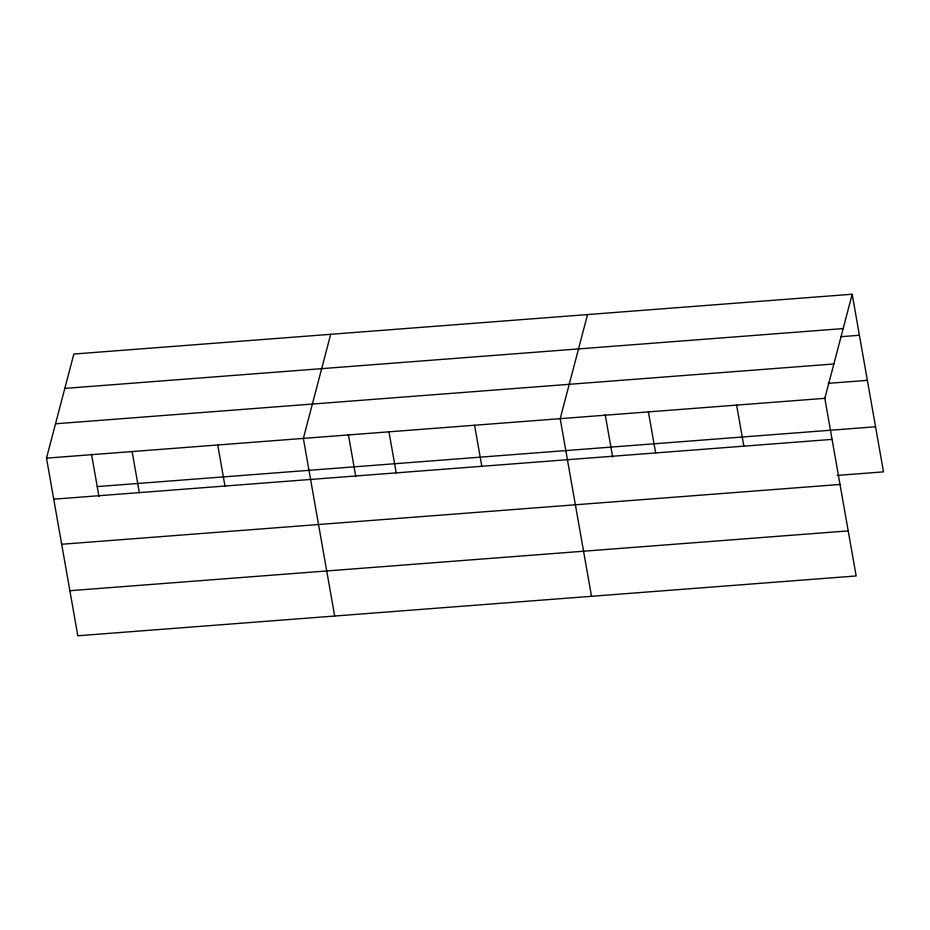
<?xml version="1.0" encoding="UTF-8"?>
<svg xmlns="http://www.w3.org/2000/svg" width="930" height="930" viewBox="0 0 930 930"><rect width="100%" height="100%" fill="white"/><g stroke="black" fill="none" stroke-linecap="round" stroke-linejoin="round"><path stroke-width="1.4" d="M852.182 294.229L824.829 398.331L856.158 575.961L77.818 635.771L46.5 458.141L73.842 354.039L852.182 294.229L883.5 471.859L837.221 475.404M330.696 334.3L303.354 438.414L334.672 616.032M587.551 314.561L560.197 418.674L591.515 596.293M64.821 388.391L843.15 328.581M840.615 336.718L859.413 335.265M55.521 423.789L833.861 363.979M828.316 383.346L867.365 380.347M46.5 458.141L824.829 398.331M97.22 486.599L875.548 426.777M53.742 499.189L832.071 439.379M61.682 544.259L840.023 484.449M69.878 590.701L848.207 530.891M736.618 405.108L743.861 446.156M648.408 411.885L655.65 452.933M605.209 414.757L612.661 456.979M474.579 425.254L481.821 466.29M388.961 431.834L396.203 472.87M348.366 434.484L355.806 476.718M217.736 444.993L224.967 486.03M132.118 451.573L139.349 492.609M91.512 454.224L98.964 496.457"/></g></svg>
